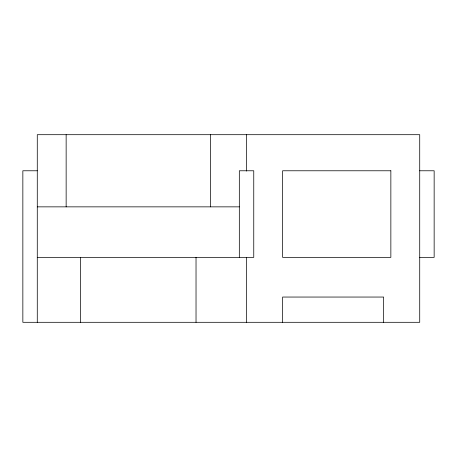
<?xml version="1.0" encoding="UTF-8"?>
<svg xmlns="http://www.w3.org/2000/svg" width="457" height="457" viewBox="0 0 457 457"><rect width="100%" height="100%" fill="white"/><g stroke="black" fill="none" stroke-linecap="round" stroke-linejoin="round"><path stroke-width="0.69" d="M37.28 170.775L22.85 170.775L22.85 322.305L419.72 322.305L419.72 134.695L37.28 134.695L37.28 322.305M419.72 170.775L434.15 170.775L434.15 257.365L419.72 257.365M37.28 206.855L239.325 206.855M37.28 257.365L253.755 257.365L253.755 170.775L239.325 170.775L239.325 257.365M383.64 322.305L383.64 297.05L282.62 297.05L282.62 322.305M246.54 134.695L246.54 171.078M246.54 257.388L246.54 322.305M210.46 134.695L210.46 206.855M196.03 257.365L196.03 322.305M80.575 257.365L80.575 322.305M66.145 134.695L66.145 206.855M390.855 170.775L282.62 170.775L282.62 257.365L390.855 257.365L390.855 170.775"/></g></svg>
